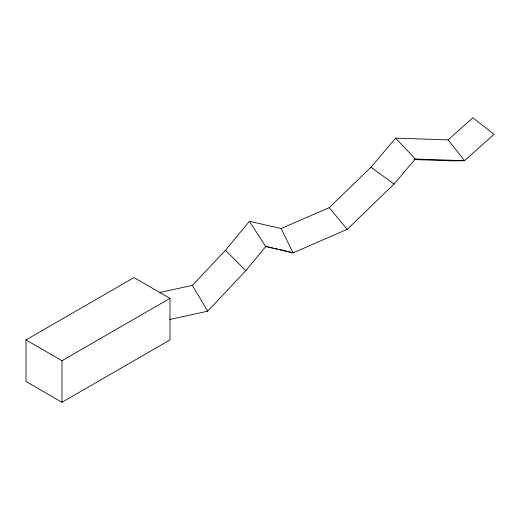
<?xml version="1.0" encoding="UTF-8"?>
<svg xmlns="http://www.w3.org/2000/svg" width="520" height="520" viewBox="0 0 520 520"><rect width="100%" height="100%" fill="white"/><g stroke="black" fill="none" stroke-linecap="round" stroke-linejoin="round"><path stroke-width="0.78" d="M159.419 292.558L192.387 285.376L225.466 250.25L249.425 221.28L281.106 228.527L329.225 207.643L371.007 167.252L395.662 138.106L448.091 139.899L472.829 117.728L494 134.342L464.601 160.687L453.505 160.907L413.875 159.549M169.722 319.469L207.623 311.214L245.811 270.66L265.72 246.591L293.065 252.844L347.204 229.353L394.089 184.022L415.253 159.003L464.601 160.687L448.091 139.899M26 339.924L133.984 277.583L169.982 298.363L169.982 339.924L61.997 402.272L26 381.491L26 339.924L61.997 360.704L169.982 298.363M265.161 246.201L272.909 247.975M274.463 248.333L277.563 249.041M279.89 249.567L293.065 252.844L281.106 228.527M371.007 167.252L394.089 184.022M225.466 250.25L245.811 270.66M395.662 138.106L415.253 159.003M329.225 207.643L347.204 229.353M249.425 221.28L265.72 246.591M192.387 285.376L207.623 311.214M61.997 360.704L61.997 402.272"/></g></svg>
